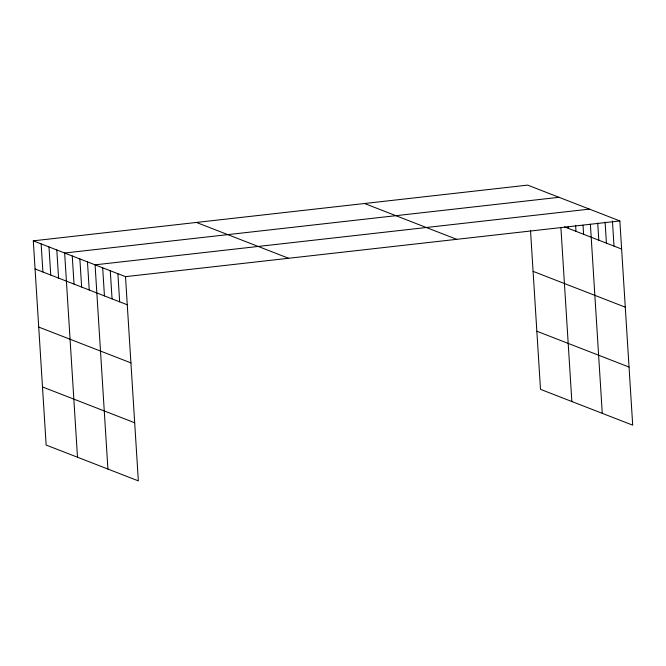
<?xml version="1.0" encoding="UTF-8"?>
<svg xmlns="http://www.w3.org/2000/svg" width="666" height="666" viewBox="0 0 666 666"><rect width="100%" height="100%" fill="white"/><g stroke="black" fill="none" stroke-linecap="round" stroke-linejoin="round"><path stroke-width="1" d="M33.3 240.834L125.499 276.656L138.345 480.877L46.145 445.055L33.3 240.834L527.655 185.123L619.855 220.945L632.7 425.166L540.501 389.344L530.519 230.569M558.999 197.303L64.644 253.013L77.497 457.234M589.427 209.124L95.072 264.835L107.917 469.055M125.499 276.656L619.855 220.945M564.577 226.89L621.619 249.059M364.518 203.505L456.718 239.327M533.083 271.353L625.274 307.176M536.846 331.227L629.045 367.049M196.437 222.452L288.636 258.275M35.065 268.956L127.264 304.778M38.728 327.064L130.919 362.887M42.491 386.946L134.69 422.768M612.437 221.004L614.01 246.104M605.078 222.061L606.41 243.148M597.727 223.118L598.801 240.193M590.376 224.184L602.272 413.345M583.025 225.241L583.591 234.282M575.607 225.299L575.982 231.327M568.248 226.365L568.381 228.371M560.897 227.456L571.853 401.523M117.89 273.701L119.655 301.823M110.281 270.746L112.055 298.868M102.681 267.79L104.445 295.912M87.462 261.88L89.236 290.001M79.862 258.924L81.627 287.046M72.253 255.969L74.018 284.091M56.81 249.975L58.575 278.088M48.976 246.928L50.741 275.041M41.134 243.881L42.907 271.994"/></g></svg>
